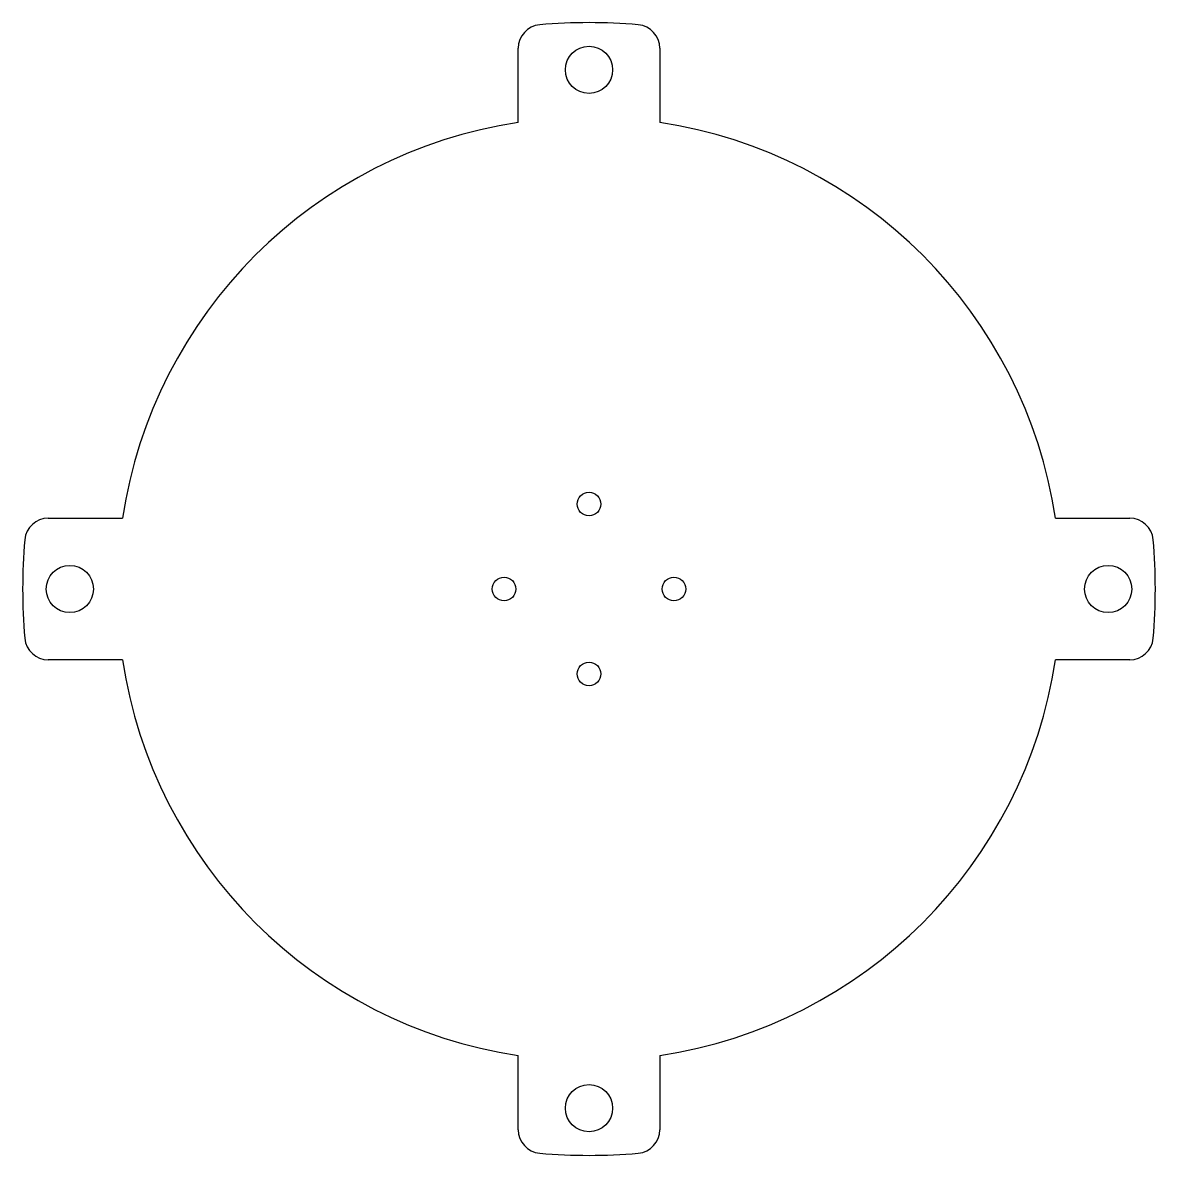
# Model space of a CAD drawing. Header units: millimetres. Extents: x -120 to 120, y -120 to 120.
import ezdxf

# ---------------------------------------------------------------- set-up
doc = ezdxf.new("R2010")
doc.units = ezdxf.units.MM

msp = doc.modelspace()

# ---------------------------------------------------------------- linework, layer by layer
at = {"color": 7, "linetype": 'Continuous', "lineweight": 25}
for p, q in [((-15, 98.87), (-15, 114.56)), ((15, 114.56), (15, 98.87)), ((-114.56, 15), (-98.87, 15)), ((98.87, 15), (114.56, 15)), ((-98.87, -15), (-114.56, -15)), ((114.56, -15), (98.87, -15)), ((-15, -114.56), (-15, -98.87)), ((15, -98.87), (15, -114.56))]:
    msp.add_line(p, q, dxfattribs=at)
for centre, radius in [((0, 110), 5), ((0, 18), 2.5), ((-110, 0), 5), ((110, 0), 5), ((-18, 0), 2.5), ((18, 0), 2.5), ((0, -18), 2.5), ((0, -110), 5)]:
    msp.add_circle(centre, radius, dxfattribs=at)
for centre, radius, start, end in [((0, 0), 120, 85.0115, 94.9885), ((-10, 114.56), 5, 94.9885, 180), ((10, 114.56), 5, 0, 85.0115), ((0, 0), 100, 98.6269, 171.3731), ((0, 0), 100, 8.6269, 81.3731), ((-114.56, 10), 5, 90, 175.0115), ((114.56, 10), 5, 4.9885, 90), ((0, 0), 120, 175.0115, 184.9885), ((0, 0), 120, 355.0115, 4.9885), ((-114.56, -10), 5, 184.9885, 270), ((114.56, -10), 5, 270, 355.0115), ((0, 0), 100, 188.6269, 261.3731), ((0, 0), 100, 278.6269, 351.3731), ((-10, -114.56), 5, 180, 265.0115), ((10, -114.56), 5, 274.9885, 0), ((0, 0), 120, 265.0115, 274.9885)]:
    msp.add_arc(centre, radius, start, end, dxfattribs=at)

doc.saveas('drawing.dxf')
